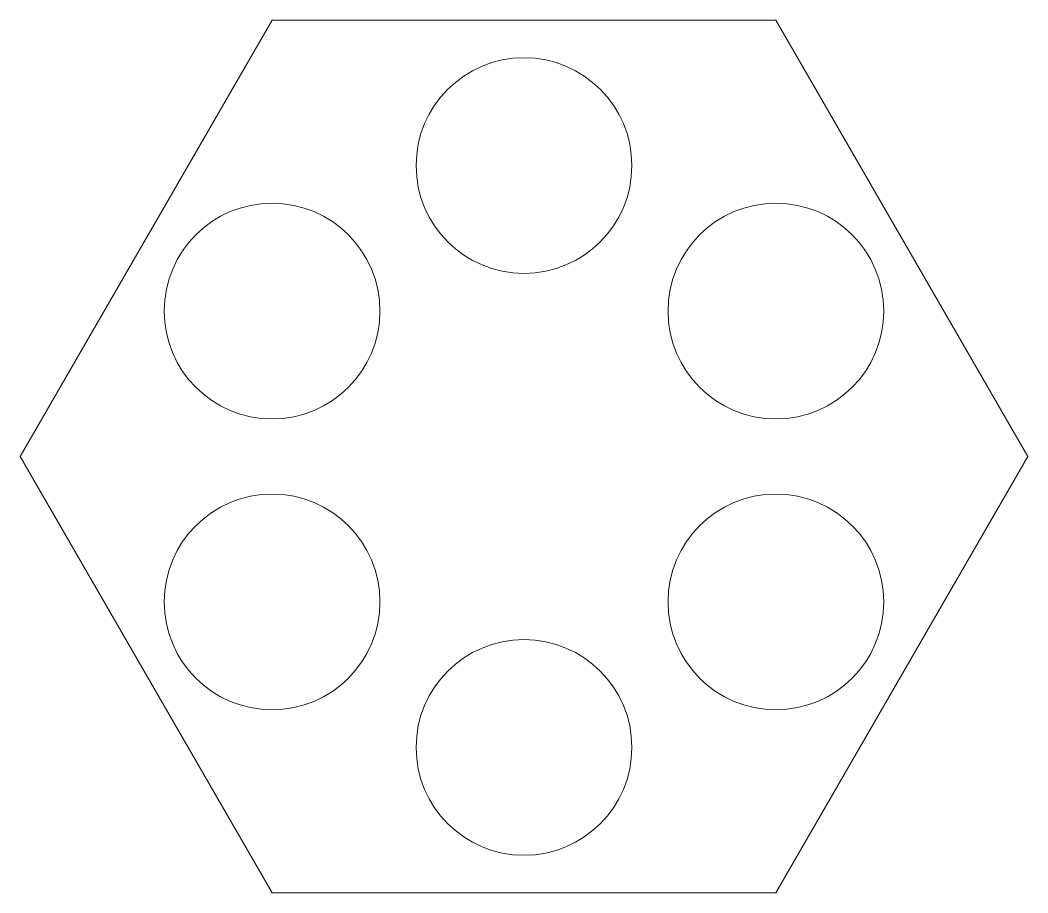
# Model space of a CAD drawing. Header units: inches. Extents: x -10.4 to 10.4, y -9 to 9.
import ezdxf

# ---------------------------------------------------------------- set-up
doc = ezdxf.new("R2010")
doc.units = ezdxf.units.IN
doc.header["$MEASUREMENT"] = 0

msp = doc.modelspace()

# ---------------------------------------------------------------- linework, layer by layer
at = {"color": 7, "linetype": 'Continuous', "lineweight": 15}
for p, q in [((-10.392, 0), (-5.196, 9)), ((-5.196, 9), (5.196, 9)), ((5.196, 9), (10.392, 0)), ((-5.196, -9), (-10.392, 0)), ((10.392, 0), (5.196, -9)), ((5.196, -9), (-5.196, -9))]:
    msp.add_line(p, q, dxfattribs=at)
for centre in [(0, 6), (-5.196, 3), (5.196, 3), (-5.196, -3), (5.196, -3), (0, -6)]:
    msp.add_circle(centre, 2.225, dxfattribs=at)

doc.saveas('drawing.dxf')
